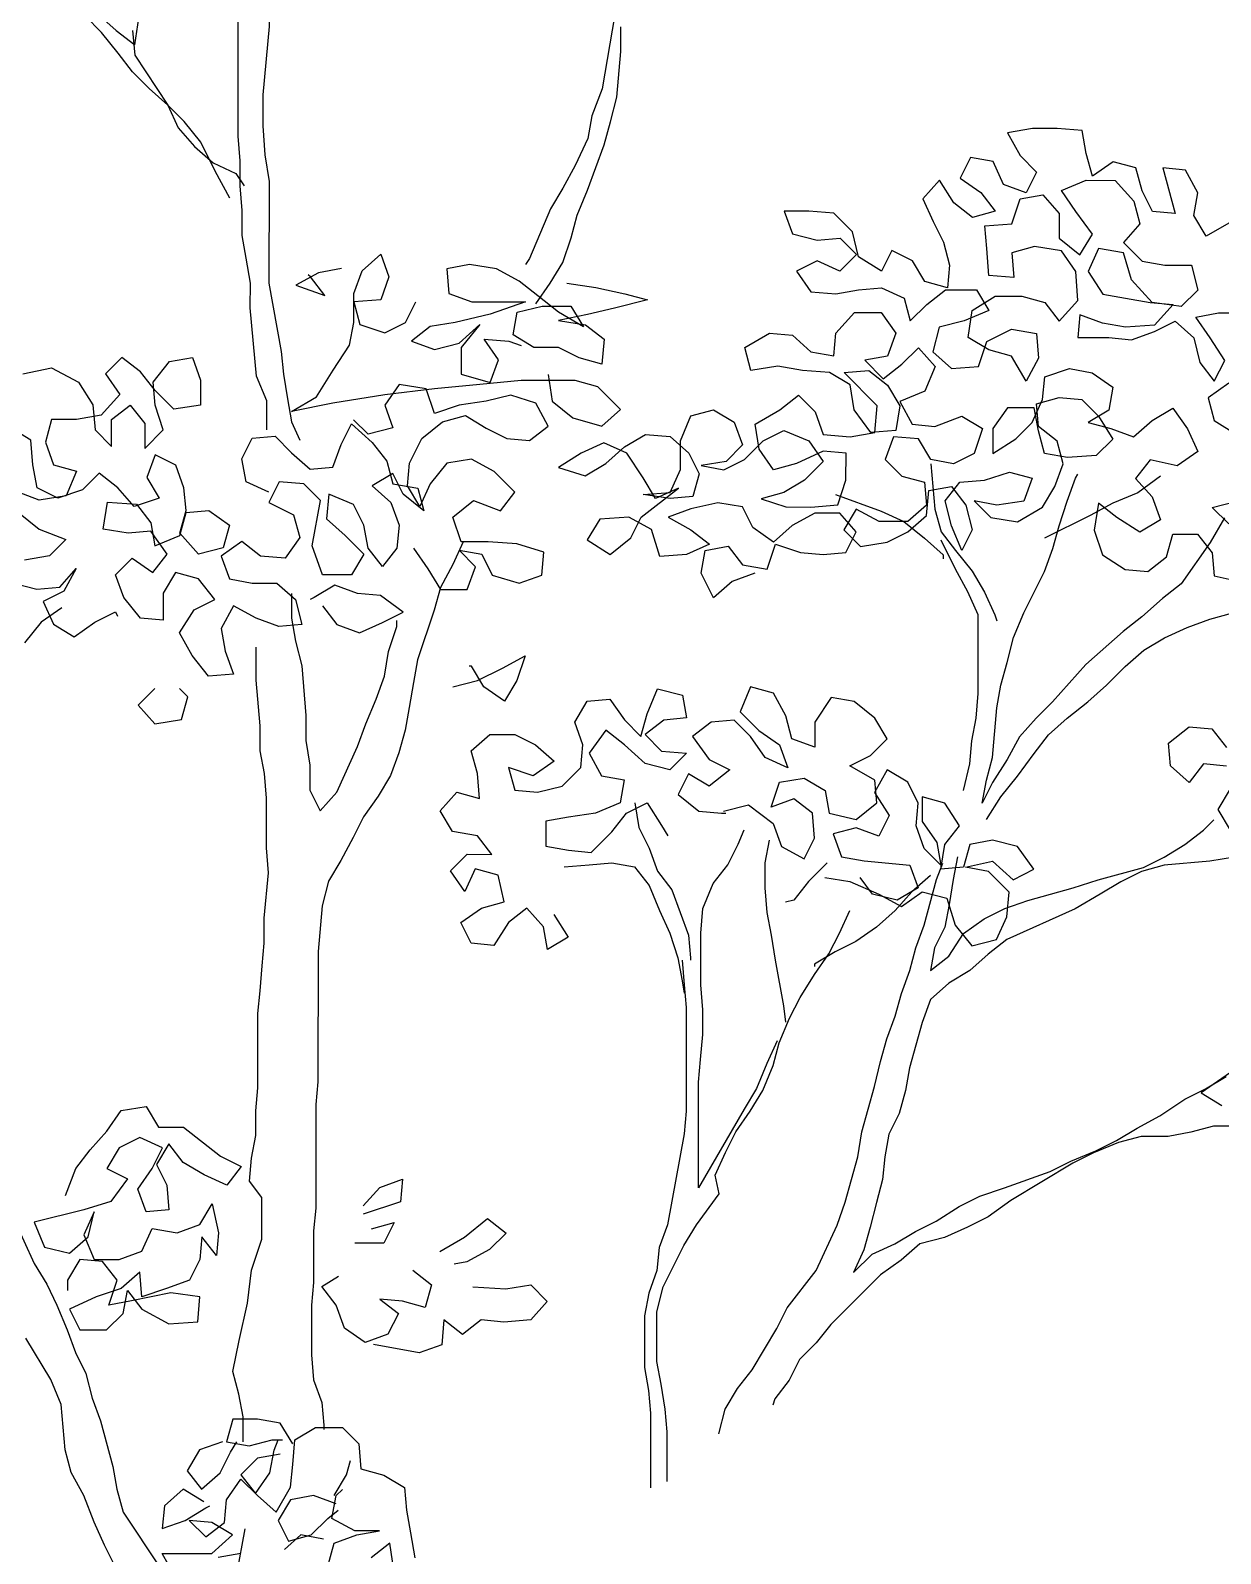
# Model space of a CAD drawing. Header units: millimetres. Extents: x 2002 to 2114, y 811 to 859.
# Drawn here: x 2034.049 to 2034.534, y 819.001 to 819.62 of the extents above; entities that cross this region are included whole.
import ezdxf

# ---------------------------------------------------------------- set-up
doc = ezdxf.new("R2010")
doc.units = ezdxf.units.MM
doc.header["$LTSCALE"] = 0.04
doc.layers.add('0_Architettonico', color=8, linetype='Continuous')

msp = doc.modelspace()

# ---------------------------------------------------------------- linework, layer by layer
at = {"layer": '0_Architettonico'}
for points in [[(2034.13723, 819.71372), (2034.13722, 819.70362), (2034.13973, 819.69352), (2034.14225, 819.68425), (2034.14393, 819.67415), (2034.14476, 819.66236), (2034.14642, 819.64384), (2034.1464, 819.62195), (2034.14385, 819.59416), (2034.14384, 819.58154), (2034.14467, 819.56975), (2034.14635, 819.5588), (2034.14631, 819.51755), (2034.15133, 819.48976), (2034.15217, 819.4805), (2034.15384, 819.47039), (2034.15552, 819.46113), (2034.15888, 819.45355)], [(2034.14541, 819.45777), (2034.14542, 819.46956), (2034.14122, 819.47966), (2034.13872, 819.50745), (2034.13873, 819.51755), (2034.13706, 819.52766), (2034.13538, 819.53692), (2034.13539, 819.54702), (2034.13456, 819.55713), (2034.13457, 819.56723), (2034.13373, 819.57733), (2034.13381, 819.66153), (2034.13214, 819.67163), (2034.12962, 819.6809), (2034.12879, 819.69016), (2034.12711, 819.69942), (2034.12375, 819.70868), (2034.12291, 819.71289)], [(2034.13034, 819.55208), (2034.12446, 819.56303), (2034.11858, 819.57482), (2034.11185, 819.58325), (2034.10512, 819.58999), (2034.09755, 819.59673), (2034.09082, 819.60347), (2034.08493, 819.61106), (2034.0782, 819.61948), (2034.07148, 819.62622), (2034.0639, 819.63297), (2034.05718, 819.63971), (2034.05129, 819.64729), (2034.07653, 819.62706), (2034.0841, 819.62032), (2034.09167, 819.61442), (2034.09337, 819.62536), (2034.09169, 819.63547), (2034.09086, 819.64557), (2034.09088, 819.6683), (2034.09004, 819.67588)], [(2034.28701, 819.62687), (2034.28193, 819.59656), (2034.27771, 819.58562), (2034.27602, 819.57636), (2034.27096, 819.56542), (2034.2659, 819.55617), (2034.26084, 819.54775), (2034.2524, 819.52755), (2034.25071, 819.52503)], [(2034.25491, 819.50903), (2034.26081, 819.51744), (2034.26587, 819.52586), (2034.26925, 819.53596), (2034.27178, 819.54522), (2034.276, 819.55531), (2034.28275, 819.57383), (2034.28529, 819.58309), (2034.28782, 819.59319), (2034.28952, 819.61171), (2034.28953, 819.62181)], [(2034.09083, 819.62031), (2034.09167, 819.61021), (2034.10512, 819.58999), (2034.10932, 819.58072), (2034.11605, 819.57314), (2034.12362, 819.5664), (2034.13288, 819.56218), (2034.13624, 819.55713)], [(2034.53783, 819.54245), (2034.52772, 819.53656), (2034.52267, 819.54499), (2034.52437, 819.55425), (2034.51932, 819.56351), (2034.51006, 819.56436), (2034.5151, 819.54583), (2034.50584, 819.54668), (2034.50164, 819.55511), (2034.49912, 819.56437), (2034.48986, 819.56691), (2034.48143, 819.56102), (2034.47892, 819.57028), (2034.47724, 819.57955), (2034.46714, 819.5804), (2034.45704, 819.58041), (2034.44693, 819.57873), (2034.45197, 819.56947), (2034.4587, 819.56272), (2034.45449, 819.55431), (2034.44523, 819.55769), (2034.44103, 819.56695), (2034.43177, 819.56864), (2034.42755, 819.56023), (2034.43596, 819.55433), (2034.44185, 819.54674), (2034.43259, 819.54423), (2034.42502, 819.55013), (2034.41913, 819.55939), (2034.41239, 819.55182), (2034.41659, 819.54256), (2034.42079, 819.53413), (2034.42331, 819.52487), (2034.42246, 819.51561), (2034.4132, 819.51814), (2034.40816, 819.52657), (2034.39974, 819.53079), (2034.39552, 819.52237), (2034.38627, 819.52827), (2034.38375, 819.53838), (2034.37618, 819.54596), (2034.36608, 819.54681), (2034.35597, 819.54682), (2034.35933, 819.53756), (2034.36943, 819.53502), (2034.3787, 819.53586), (2034.38543, 819.52911), (2034.37868, 819.52239), (2034.36943, 819.5266), (2034.361, 819.5224), (2034.36689, 819.51398), (2034.37699, 819.51313), (2034.38625, 819.5148), (2034.39552, 819.51563), (2034.40477, 819.51142), (2034.40729, 819.50215), (2034.41403, 819.50888), (2034.42162, 819.51477), (2034.43424, 819.51476), (2034.43929, 819.50633), (2034.42918, 819.50213), (2034.41908, 819.49962), (2034.41654, 819.48952), (2034.42411, 819.48277), (2034.43506, 819.4836), (2034.43843, 819.4937), (2034.44854, 819.49875), (2034.45864, 819.49705), (2034.45948, 819.48695), (2034.45442, 819.47769), (2034.44853, 819.4878), (2034.43927, 819.49034), (2034.43086, 819.4954), (2034.43255, 819.50634), (2034.44182, 819.51222), (2034.45276, 819.51221), (2034.46202, 819.50968), (2034.46791, 819.5021), (2034.47549, 819.51051), (2034.47466, 819.5223), (2034.46878, 819.53072), (2034.45783, 819.53242), (2034.44857, 819.5299), (2034.4494, 819.51979), (2034.4393, 819.52065), (2034.43847, 819.53159), (2034.43764, 819.54085), (2034.44858, 819.54169), (2034.45196, 819.55179), (2034.46122, 819.55346), (2034.46795, 819.54588), (2034.46794, 819.53577), (2034.47635, 819.52903), (2034.48141, 819.53745), (2034.47469, 819.54671), (2034.4688, 819.55514), (2034.47891, 819.55934), (2034.49069, 819.55933), (2034.49826, 819.5509), (2034.50078, 819.54164), (2034.49404, 819.53407), (2034.50161, 819.52648), (2034.51087, 819.52479), (2034.52181, 819.52478), (2034.52433, 819.51467), (2034.51759, 819.50795), (2034.5058, 819.50964), (2034.49739, 819.51891), (2034.49404, 819.52986), (2034.48393, 819.53155), (2034.47972, 819.52229), (2034.4856, 819.51303), (2034.49486, 819.51133), (2034.50496, 819.50964), (2034.51422, 819.50879), (2034.50664, 819.50038), (2034.49485, 819.49955), (2034.48559, 819.50124), (2034.47633, 819.50462), (2034.47548, 819.49535), (2034.48811, 819.49534), (2034.49737, 819.49449), (2034.50663, 819.49785), (2034.51506, 819.50205), (2034.52263, 819.49531), (2034.52515, 819.48521), (2034.53103, 819.47762), (2034.53525, 819.48604), (2034.52936, 819.49531), (2034.52348, 819.50373), (2034.53274, 819.50541), (2034.54284, 819.5054)], [(2034.27088, 819.47786), (2034.24899, 819.47788), (2034.23215, 819.47621), (2034.21362, 819.47455), (2034.19341, 819.47204), (2034.17236, 819.46869), (2034.15552, 819.46534), (2034.16563, 819.47122), (2034.17238, 819.48216), (2034.17912, 819.49226), (2034.18081, 819.50152), (2034.18082, 819.51331), (2034.1842, 819.52256), (2034.19178, 819.52929), (2034.19514, 819.52003), (2034.19177, 819.51077), (2034.18082, 819.50994), (2034.18334, 819.50067), (2034.19344, 819.4973), (2034.20186, 819.5015), (2034.20608, 819.50991)], [(2034.17578, 819.52341), (2034.16652, 819.52174), (2034.15725, 819.51669), (2034.16904, 819.51247), (2034.16315, 819.52006), (2034.16231, 819.5209)], [(2034.26755, 819.51744), (2034.27933, 819.51574), (2034.29112, 819.5132), (2034.30037, 819.51067), (2034.2869, 819.50731), (2034.27595, 819.5048), (2034.26416, 819.50228), (2034.27511, 819.50059), (2034.28268, 819.49469), (2034.28183, 819.48459), (2034.27257, 819.48712), (2034.26415, 819.49134), (2034.25405, 819.49135), (2034.24564, 819.49641), (2034.24733, 819.50567), (2034.25743, 819.50818), (2034.26922, 819.50817), (2034.27426, 819.49975), (2034.26417, 819.50565), (2034.25575, 819.51239), (2034.24818, 819.5183), (2034.23893, 819.52336), (2034.22798, 819.52505), (2034.21872, 819.52337), (2034.21955, 819.51327), (2034.22881, 819.50989), (2034.2507, 819.50987), (2034.23638, 819.50483), (2034.22207, 819.50148), (2034.21196, 819.49981), (2034.20438, 819.49392), (2034.21364, 819.49054), (2034.22374, 819.49306), (2034.23217, 819.50063), (2034.22458, 819.49137), (2034.22457, 819.48043), (2034.23636, 819.47705), (2034.23973, 819.48631), (2034.23385, 819.49473), (2034.24395, 819.49388), (2034.249, 819.49219)], [(2034.34405, 819.3995), (2034.33479, 819.39614), (2034.3272, 819.38941), (2034.32216, 819.39952), (2034.32385, 819.40878), (2034.33312, 819.41045), (2034.339, 819.40287), (2034.34911, 819.40117), (2034.35248, 819.41127), (2034.36258, 819.4079), (2034.37184, 819.40705), (2034.38111, 819.40788), (2034.38532, 819.4163), (2034.37859, 819.42388), (2034.36849, 819.42389), (2034.35923, 819.41885), (2034.35164, 819.41212), (2034.34323, 819.41802), (2034.33903, 819.42644), (2034.32892, 819.42813), (2034.31798, 819.42562), (2034.30871, 819.42226), (2034.31797, 819.4172), (2034.32554, 819.4113), (2034.31628, 819.4071), (2034.30533, 819.40627), (2034.30197, 819.41721), (2034.29272, 819.42227), (2034.28093, 819.42144), (2034.27587, 819.41303), (2034.28512, 819.40713), (2034.29355, 819.41385), (2034.29777, 819.42227), (2034.31293, 819.43404), (2034.30367, 819.42984), (2034.29862, 819.43827), (2034.2919, 819.44838), (2034.28264, 819.45259), (2034.27338, 819.44839), (2034.26411, 819.44251), (2034.27505, 819.43913), (2034.28347, 819.44417), (2034.29106, 819.4509), (2034.29948, 819.45595), (2034.30958, 819.45509), (2034.31716, 819.44835), (2034.32136, 819.43993), (2034.31882, 819.43067), (2034.30956, 819.42984), (2034.29862, 819.43153), (2034.30956, 819.43236), (2034.31378, 819.44162), (2034.31379, 819.45341), (2034.31801, 819.46351), (2034.32727, 819.46602), (2034.33569, 819.46096), (2034.33905, 819.4517), (2034.33231, 819.44497), (2034.3222, 819.4433), (2034.33146, 819.4416), (2034.33989, 819.44581), (2034.34747, 819.45338), (2034.35589, 819.45758), (2034.36599, 819.45336), (2034.37188, 819.44493), (2034.36429, 819.43736), (2034.35587, 819.43232), (2034.34661, 819.4298), (2034.35671, 819.42643), (2034.36681, 819.42642), (2034.37776, 819.42725), (2034.38113, 819.43735), (2034.38114, 819.44829), (2034.37188, 819.44914), (2034.36093, 819.4441), (2034.35167, 819.44158), (2034.34578, 819.45001), (2034.34411, 819.46011), (2034.35422, 819.466), (2034.3618, 819.47189), (2034.36853, 819.46514), (2034.37189, 819.45588), (2034.38283, 819.45503), (2034.39294, 819.4567), (2034.39379, 819.46765), (2034.38033, 819.48113), (2034.39043, 819.48196), (2034.39801, 819.47606), (2034.40305, 819.46764), (2034.40136, 819.45754), (2034.39125, 819.4567), (2034.38453, 819.46597), (2034.38285, 819.47608), (2034.37444, 819.48113), (2034.36349, 819.48199), (2034.35339, 819.48368), (2034.34244, 819.48201), (2034.33993, 819.49127), (2034.35004, 819.49715), (2034.3593, 819.4963), (2034.36687, 819.48956), (2034.37613, 819.48787), (2034.37698, 819.49713), (2034.38456, 819.50554), (2034.39551, 819.50553), (2034.40139, 819.49711), (2034.39802, 819.48785), (2034.38875, 819.48617), (2034.39632, 819.47859), (2034.40391, 819.48448), (2034.41065, 819.4912), (2034.41738, 819.48362), (2034.41316, 819.47352), (2034.40305, 819.46932), (2034.40809, 819.46006), (2034.41735, 819.45921), (2034.4283, 819.4634), (2034.43672, 819.45835), (2034.43334, 819.44825), (2034.42492, 819.44404), (2034.41566, 819.44574), (2034.41061, 819.45416), (2034.40051, 819.45501), (2034.39714, 819.44575), (2034.40387, 819.43901), (2034.41312, 819.43648), (2034.41396, 819.42722), (2034.40637, 819.42049), (2034.39459, 819.4205), (2034.38533, 819.42556), (2034.38027, 819.41714), (2034.387, 819.4104), (2034.39795, 819.41208), (2034.40637, 819.41628), (2034.41395, 819.42301), (2034.41481, 819.43311), (2034.42407, 819.43478), (2034.42995, 819.4272), (2034.43247, 819.4171), (2034.42825, 819.40868), (2034.42405, 819.41879), (2034.42154, 819.42889), (2034.42744, 819.43646), (2034.43754, 819.4373), (2034.44765, 819.44066), (2034.45691, 819.43812), (2034.45353, 819.42886), (2034.44258, 819.42719), (2034.43332, 819.42888), (2034.44005, 819.42214), (2034.451, 819.42045), (2034.46111, 819.42633), (2034.46616, 819.43474), (2034.46954, 819.444), (2034.46702, 819.45327), (2034.45945, 819.45917), (2034.45862, 819.46843), (2034.46788, 819.47095), (2034.47714, 819.4701), (2034.48387, 819.46335), (2034.48976, 819.45409), (2034.48301, 819.44736), (2034.47123, 819.44653), (2034.46197, 819.44822), (2034.45945, 819.45748), (2034.45777, 819.46675), (2034.44683, 819.46676), (2034.44093, 819.45834), (2034.44092, 819.44824), (2034.45019, 819.45412), (2034.45693, 819.46085), (2034.46115, 819.47011), (2034.462, 819.47937), (2034.4721, 819.48273), (2034.48136, 819.48104), (2034.48978, 819.47514), (2034.48808, 819.46588), (2034.47966, 819.46083), (2034.48892, 819.4583), (2034.49818, 819.45492), (2034.50576, 819.46165), (2034.51418, 819.46669), (2034.52007, 819.45827), (2034.52427, 819.449), (2034.51585, 819.44312), (2034.5049, 819.44565), (2034.499, 819.43808), (2034.50573, 819.4305), (2034.50909, 819.42123), (2034.50067, 819.41619), (2034.49141, 819.42209), (2034.48384, 819.42799), (2034.48214, 819.41705), (2034.4855, 819.40694), (2034.49476, 819.40104), (2034.50402, 819.40019), (2034.5116, 819.40608), (2034.51414, 819.41534), (2034.52424, 819.41533), (2034.53013, 819.40774), (2034.53096, 819.39848), (2034.5419, 819.39595)], [(2034.04608, 819.48059), (2034.05787, 819.48311), (2034.06881, 819.4772), (2034.0747, 819.46794), (2034.07553, 819.45783), (2034.08226, 819.45109), (2034.08227, 819.46204), (2034.08985, 819.46792), (2034.09574, 819.46034), (2034.09573, 819.45024), (2034.10331, 819.45781), (2034.09996, 819.46792), (2034.09912, 819.47718), (2034.10587, 819.48559), (2034.11513, 819.48727), (2034.11849, 819.478), (2034.11848, 819.4679), (2034.10753, 819.46622), (2034.09996, 819.47381), (2034.09408, 819.48139), (2034.0865, 819.48729), (2034.07976, 819.48056), (2034.08565, 819.47214), (2034.07806, 819.46373), (2034.06796, 819.46205), (2034.05785, 819.46206), (2034.05532, 819.4528), (2034.05868, 819.44354), (2034.06794, 819.441), (2034.06372, 819.4309), (2034.05277, 819.42923), (2034.04183, 819.43345)], [(2034.25993, 819.4804), (2034.26161, 819.46945), (2034.27002, 819.46271), (2034.2818, 819.45933), (2034.28939, 819.46606), (2034.28014, 819.47533), (2034.27088, 819.47786)], [(2034.20514, 819.40973), (2034.21103, 819.4013), (2034.21607, 819.39288), (2034.22702, 819.39287), (2034.23039, 819.40213), (2034.22367, 819.40887), (2034.23293, 819.40717), (2034.23713, 819.39875), (2034.24807, 819.39537), (2034.25733, 819.39873), (2034.25818, 819.40799), (2034.24724, 819.41137), (2034.23546, 819.41222), (2034.22451, 819.41223), (2034.22115, 819.42234), (2034.22958, 819.42907), (2034.24052, 819.42485), (2034.24642, 819.43242), (2034.23801, 819.44085), (2034.22875, 819.44591), (2034.21865, 819.44423), (2034.2119, 819.43582), (2034.20769, 819.42656), (2034.20264, 819.43499), (2034.20349, 819.44425), (2034.20855, 819.45434), (2034.21698, 819.46107), (2034.22624, 819.46359), (2034.23466, 819.45853), (2034.24307, 819.45431), (2034.25233, 819.45346), (2034.25991, 819.45935), (2034.25487, 819.46862), (2034.24477, 819.47199), (2034.23467, 819.46948), (2034.22372, 819.4678), (2034.21361, 819.46444), (2034.21025, 819.47455), (2034.19931, 819.47624), (2034.19341, 819.46783), (2034.19677, 819.45857), (2034.18666, 819.45605), (2034.18078, 819.46195)], [(2034.53692, 819.47678), (2034.5285, 819.47089), (2034.53102, 819.46163), (2034.54027, 819.45573)], [(2034.14623, 819.43251), (2034.13697, 819.43673), (2034.1353, 819.44599), (2034.13951, 819.45441), (2034.14878, 819.45524), (2034.15551, 819.4485), (2034.16308, 819.44176), (2034.17234, 819.44259), (2034.17572, 819.45185), (2034.17993, 819.46026), (2034.18834, 819.45268), (2034.19423, 819.4451), (2034.19675, 819.43583), (2034.20685, 819.43414), (2034.20937, 819.42488), (2034.20095, 819.43162), (2034.19675, 819.44004), (2034.18833, 819.435), (2034.1959, 819.42826), (2034.19926, 819.41899), (2034.19841, 819.40973), (2034.19251, 819.40216), (2034.18662, 819.40974), (2034.18495, 819.41901), (2034.18074, 819.42743), (2034.17065, 819.43165), (2034.16979, 819.42155), (2034.17737, 819.4148), (2034.18494, 819.40722), (2034.17988, 819.3988), (2034.16809, 819.39881), (2034.16389, 819.41061), (2034.16727, 819.42912), (2034.16055, 819.43587), (2034.15044, 819.43672), (2034.14623, 819.4283), (2034.15632, 819.42324), (2034.15884, 819.41398), (2034.15294, 819.40556), (2034.14284, 819.40642), (2034.13527, 819.41232), (2034.12684, 819.40643), (2034.1302, 819.39717), (2034.13946, 819.39547), (2034.14956, 819.39546), (2034.15713, 819.38872), (2034.15965, 819.37862), (2034.15039, 819.37778), (2034.14113, 819.38116), (2034.13187, 819.38622), (2034.12681, 819.37696), (2034.12849, 819.3677), (2034.13185, 819.35844), (2034.12175, 819.3576), (2034.11502, 819.36603), (2034.10997, 819.37529), (2034.11588, 819.38455), (2034.1243, 819.38875), (2034.11757, 819.39718), (2034.10831, 819.39971), (2034.10325, 819.3913), (2034.10324, 819.38035), (2034.09398, 819.3812), (2034.08726, 819.38963), (2034.0839, 819.39889), (2034.09064, 819.40562), (2034.09905, 819.39972), (2034.10495, 819.40729), (2034.09823, 819.41656), (2034.08896, 819.41573), (2034.07886, 819.41742), (2034.08056, 819.42836), (2034.09234, 819.42751), (2034.09823, 819.41993), (2034.0999, 819.41066), (2034.11001, 819.41486), (2034.11255, 819.42412), (2034.12181, 819.42496), (2034.13022, 819.41906), (2034.12769, 819.4098), (2034.11758, 819.40728), (2034.11001, 819.41571), (2034.11255, 819.42497), (2034.11171, 819.43423), (2034.10835, 819.44349), (2034.09994, 819.44771), (2034.09656, 819.43845), (2034.10161, 819.43003), (2034.0915, 819.42667), (2034.08477, 819.43425), (2034.0772, 819.44015), (2034.07046, 819.43342), (2034.06035, 819.43006), (2034.05194, 819.43428), (2034.05026, 819.44354), (2034.04943, 819.45365), (2034.04101, 819.45871)], [(2034.41566, 819.44405), (2034.41732, 819.42553), (2034.41984, 819.41626), (2034.42573, 819.40868), (2034.43246, 819.40026), (2034.4375, 819.39183), (2034.4417, 819.38257), (2034.44254, 819.38004)], [(2034.53519, 819.42205), (2034.52929, 819.41195), (2034.51749, 819.39513), (2034.5099, 819.38924), (2034.50148, 819.38167), (2034.49389, 819.37578), (2034.47873, 819.36233), (2034.46524, 819.34719), (2034.4585, 819.34046), (2034.45176, 819.33288), (2034.4467, 819.32363), (2034.4408, 819.31437), (2034.43658, 819.30596), (2034.43827, 819.31522), (2034.44081, 819.32448), (2034.44251, 819.34468), (2034.4442, 819.35394), (2034.44673, 819.3632), (2034.44927, 819.3733), (2034.45349, 819.3834), (2034.46192, 819.40023), (2034.4653, 819.40949), (2034.46783, 819.41875), (2034.47121, 819.42885), (2034.47459, 819.4381), (2034.47543, 819.43979)], [(2034.50911, 819.43892), (2034.49984, 819.43219), (2034.48973, 819.42799), (2034.48047, 819.42294), (2034.46194, 819.4137)], [(2034.37692, 819.43146), (2034.39543, 819.42471), (2034.40469, 819.42049), (2034.4131, 819.41375), (2034.42067, 819.407), (2034.42067, 819.40532)], [(2034.53687, 819.41953), (2034.53014, 819.42627), (2034.54025, 819.42878)], [(2034.04435, 819.42419), (2034.05276, 819.41744), (2034.0637, 819.41322), (2034.05696, 819.40649), (2034.04686, 819.40482)], [(2034.22535, 819.41223), (2034.22113, 819.40298), (2034.21607, 819.39372), (2034.21354, 819.38446), (2034.20679, 819.36426), (2034.20509, 819.355), (2034.2034, 819.3449), (2034.20171, 819.33564), (2034.19917, 819.32638), (2034.1958, 819.31712), (2034.19074, 819.30871), (2034.18484, 819.30029), (2034.18062, 819.29188), (2034.17556, 819.28262), (2034.1705, 819.27421), (2034.16797, 819.26411), (2034.16627, 819.24559), (2034.16622, 819.19254), (2034.16537, 819.18328), (2034.16533, 819.14119), (2034.16448, 819.13193), (2034.16446, 819.11088), (2034.16361, 819.10162), (2034.16359, 819.08141), (2034.16442, 819.07131), (2034.16778, 819.06204), (2034.16861, 819.05278), (2034.16861, 819.0511)], [(2034.42901, 819.31102), (2034.43154, 819.32196), (2034.43239, 819.33122), (2034.43408, 819.34048), (2034.43494, 819.35058), (2034.43497, 819.38257), (2034.43076, 819.39184), (2034.42572, 819.4011), (2034.41984, 819.4129)], [(2034.0418, 819.39556), (2034.0519, 819.39303), (2034.06116, 819.39386), (2034.0679, 819.40143), (2034.06284, 819.39218), (2034.05442, 819.38797), (2034.05862, 819.37871), (2034.06703, 819.37365), (2034.07546, 819.37954), (2034.08388, 819.38374), (2034.08472, 819.38205)], [(2034.15545, 819.39125), (2034.15544, 819.38115), (2034.15712, 819.37188), (2034.15964, 819.36178), (2034.1613, 819.34157), (2034.16129, 819.33147), (2034.16297, 819.32136), (2034.16296, 819.31126), (2034.16716, 819.30284), (2034.1739, 819.31041), (2034.18234, 819.32892), (2034.18571, 819.33818), (2034.18993, 819.34828), (2034.19331, 819.35754), (2034.195, 819.36764), (2034.19838, 819.37774), (2034.19838, 819.38026)], [(2034.16808, 819.38619), (2034.17396, 819.3786), (2034.18322, 819.37523), (2034.19249, 819.37943), (2034.20091, 819.38363), (2034.19166, 819.39037), (2034.18239, 819.39122), (2034.17314, 819.3946), (2034.16471, 819.38956), (2034.16303, 819.38872)], [(2034.06199, 819.38544), (2034.05357, 819.37956), (2034.04683, 819.37114)], [(2034.43826, 819.29922), (2034.44416, 819.30848), (2034.4509, 819.31689), (2034.45765, 819.32614), (2034.46355, 819.33372), (2034.47113, 819.34044), (2034.47956, 819.34717), (2034.48714, 819.3539), (2034.49472, 819.36147), (2034.50231, 819.3682), (2034.51073, 819.37324), (2034.52, 819.37744), (2034.52926, 819.3808), (2034.53852, 819.38332), (2034.54778, 819.38415), (2034.55705, 819.38667), (2034.56715, 819.38835), (2034.57642, 819.39002), (2034.59746, 819.39), (2034.60672, 819.38663), (2034.61009, 819.3841)], [(2034.13577, 819.04608), (2034.13578, 819.05618), (2034.13411, 819.06544), (2034.13159, 819.07471), (2034.13413, 819.08733), (2034.13751, 819.10248), (2034.1392, 819.11595), (2034.14343, 819.12858), (2034.14344, 819.14542), (2034.1384, 819.15216), (2034.13925, 819.16142), (2034.14094, 819.17068), (2034.14095, 819.18078), (2034.1418, 819.19004), (2034.14183, 819.22035), (2034.14268, 819.22961), (2034.14353, 819.23971), (2034.14438, 819.24897), (2034.14439, 819.25908), (2034.14609, 819.2776), (2034.14526, 819.2877), (2034.14527, 819.30791), (2034.14444, 819.31801), (2034.14277, 819.32727), (2034.14278, 819.33738), (2034.14111, 819.3559), (2034.14112, 819.36937)], [(2034.22109, 819.3533), (2034.23119, 819.35582), (2034.2413, 819.36086), (2034.25057, 819.3659), (2034.24719, 819.3558), (2034.24213, 819.34739), (2034.23372, 819.35329), (2034.22867, 819.36171), (2034.22783, 819.36172)], [(2034.09985, 819.35257), (2034.09311, 819.34584), (2034.09984, 819.33826), (2034.11078, 819.33993), (2034.11332, 819.34919), (2034.10995, 819.35256)], [(2034.26226, 819.26065), (2034.26814, 819.25139), (2034.25972, 819.24634), (2034.25804, 819.2556), (2034.25132, 819.26319), (2034.24373, 819.2573), (2034.23783, 819.24805), (2034.22857, 819.2489), (2034.22437, 819.25732), (2034.23279, 819.26321), (2034.24206, 819.26572), (2034.23954, 819.27667), (2034.23028, 819.2792), (2034.22606, 819.26995), (2034.22018, 819.27837), (2034.22692, 819.2851), (2034.23702, 819.28509), (2034.23114, 819.29267), (2034.22103, 819.29437), (2034.21599, 819.30279), (2034.22273, 819.31036), (2034.23199, 819.30783), (2034.23116, 819.31793), (2034.22864, 819.3272), (2034.23623, 819.33392), (2034.24633, 819.33391), (2034.25474, 819.3297), (2034.26232, 819.32295), (2034.25389, 819.31707), (2034.24379, 819.32045), (2034.24631, 819.31118), (2034.25557, 819.31033), (2034.26567, 819.31285), (2034.27326, 819.32042), (2034.27411, 819.32968), (2034.27075, 819.33894), (2034.27581, 819.34736), (2034.28507, 819.34819), (2034.29096, 819.33977), (2034.29769, 819.33303), (2034.30022, 819.34228), (2034.30444, 819.35238), (2034.31454, 819.34985), (2034.31622, 819.34059), (2034.30695, 819.33975), (2034.29937, 819.33387), (2034.3061, 819.32712), (2034.3162, 819.32627), (2034.30946, 819.31954), (2034.29936, 819.32208), (2034.29095, 819.32966), (2034.28338, 819.33556), (2034.27663, 819.32631), (2034.28167, 819.31704), (2034.29093, 819.31535), (2034.28924, 819.30609), (2034.27913, 819.30189), (2034.26819, 819.30022), (2034.25893, 819.29854), (2034.25892, 819.28844), (2034.26818, 819.28675), (2034.27744, 819.2859), (2034.28586, 819.29431), (2034.29176, 819.30188), (2034.30019, 819.30608), (2034.30607, 819.29682), (2034.30859, 819.2926)], [(2034.33134, 819.30269), (2034.34144, 819.3052), (2034.35154, 819.29762), (2034.3549, 819.28835), (2034.36415, 819.28329), (2034.36837, 819.29171), (2034.36754, 819.30181), (2034.35997, 819.30771), (2034.3507, 819.30435), (2034.35408, 819.31445), (2034.36418, 819.31613), (2034.3726, 819.31107), (2034.37427, 819.3018), (2034.38522, 819.29927), (2034.39364, 819.306), (2034.39281, 819.31526), (2034.38271, 819.32116), (2034.39113, 819.32536), (2034.39787, 819.33209), (2034.39283, 819.34052), (2034.38442, 819.34726), (2034.37516, 819.34895), (2034.36841, 819.33885), (2034.3684, 819.32875), (2034.35915, 819.33213), (2034.35663, 819.34139), (2034.35159, 819.35066), (2034.34233, 819.35319), (2034.33811, 819.34309), (2034.34568, 819.33551), (2034.35409, 819.32961), (2034.35745, 819.32034), (2034.34819, 819.32456), (2034.34231, 819.33298), (2034.33558, 819.33973), (2034.32632, 819.33889), (2034.31873, 819.33301), (2034.32546, 819.32374), (2034.33388, 819.31952), (2034.32545, 819.31279), (2034.31704, 819.31785), (2034.31282, 819.30944), (2034.32123, 819.30269), (2034.33049, 819.30184), (2034.33218, 819.30184)], [(2034.53594, 819.32102), (2034.52668, 819.32187), (2034.52078, 819.3143), (2034.51321, 819.32104), (2034.51237, 819.3303), (2034.5208, 819.33703), (2034.53006, 819.33618), (2034.53595, 819.3286)], [(2034.37256, 819.27571), (2034.38267, 819.27401), (2034.39445, 819.26895), (2034.40371, 819.26389), (2034.41213, 819.26978), (2034.42223, 819.26724), (2034.42559, 819.25629), (2034.43232, 819.24787), (2034.44242, 819.25038), (2034.44664, 819.25964), (2034.44749, 819.26974), (2034.43908, 819.27817), (2034.42982, 819.27986), (2034.44077, 819.28238), (2034.44918, 819.27479), (2034.4576, 819.279), (2034.45088, 819.28826), (2034.44077, 819.2908), (2034.43151, 819.28912), (2034.42898, 819.27986), (2034.41972, 819.27903), (2034.42141, 819.28913), (2034.42731, 819.2967), (2034.42142, 819.30597), (2034.41217, 819.30851), (2034.41216, 819.2984), (2034.41804, 819.28998), (2034.41972, 819.28071), (2034.41299, 819.28746), (2034.40963, 819.29672), (2034.41048, 819.30598), (2034.40628, 819.3144), (2034.39786, 819.31946), (2034.3928, 819.31021), (2034.39869, 819.30094), (2034.39447, 819.29252), (2034.38521, 819.2959), (2034.37595, 819.29338), (2034.37931, 819.28412), (2034.38857, 819.28243), (2034.40709, 819.28073), (2034.41045, 819.27146), (2034.40202, 819.26642), (2034.39192, 819.26895), (2034.38688, 819.27569)], [(2034.5376, 819.29492), (2034.53256, 819.30334), (2034.53762, 819.31176)], [(2034.29514, 819.30609), (2034.29681, 819.29598), (2034.30101, 819.28756), (2034.30437, 819.27829), (2034.31026, 819.27071), (2034.31698, 819.25218), (2034.31781, 819.24292), (2034.31781, 819.24208)], [(2034.42646, 819.28408), (2034.42476, 819.27482), (2034.42307, 819.26471), (2034.42138, 819.25546), (2034.41716, 819.24704), (2034.41547, 819.23778), (2034.42305, 819.24367), (2034.42895, 819.25292), (2034.43738, 819.25881), (2034.4458, 819.26301), (2034.45507, 819.26637), (2034.47359, 819.2714), (2034.4837, 819.27476), (2034.50223, 819.2798), (2034.51065, 819.284), (2034.51907, 819.28904), (2034.52666, 819.29493), (2034.53087, 819.29914)], [(2034.35314, 819.20921), (2034.34892, 819.19995), (2034.3447, 819.18985), (2034.33964, 819.18144), (2034.32109, 819.14946), (2034.32111, 819.1722), (2034.32113, 819.1924), (2034.32198, 819.20166), (2034.32283, 819.21177), (2034.32284, 819.22187), (2034.32201, 819.23197), (2034.32203, 819.25302), (2034.32288, 819.26312), (2034.3271, 819.27322), (2034.333, 819.28079), (2034.33722, 819.28921), (2034.33975, 819.2951)], [(2034.34985, 819.29088), (2034.34815, 819.28162), (2034.34815, 819.27152), (2034.34898, 819.26141), (2034.35065, 819.25215), (2034.35233, 819.24205), (2034.35568, 819.22352), (2034.35651, 819.21679)], [(2034.26649, 819.28001), (2034.27659, 819.28085), (2034.28585, 819.28168), (2034.29511, 819.27999), (2034.301, 819.2724), (2034.3052, 819.2623), (2034.3094, 819.25303), (2034.31276, 819.24293), (2034.31443, 819.23366), (2034.31527, 819.22861)], [(2034.32942, 819.04927), (2034.33195, 819.05937), (2034.33701, 819.06778), (2034.34291, 819.07535), (2034.35303, 819.09218), (2034.35725, 819.1006), (2034.36905, 819.11574), (2034.37749, 819.13426), (2034.38086, 819.14352), (2034.38593, 819.16203), (2034.38762, 819.17214), (2034.39269, 819.19065), (2034.39523, 819.20075), (2034.39776, 819.21001), (2034.40114, 819.21927), (2034.40367, 819.22853), (2034.40705, 819.23779), (2034.40958, 819.24705), (2034.41296, 819.2563), (2034.41803, 819.27482), (2034.42056, 819.28156)], [(2034.37341, 819.2816), (2034.36583, 819.27403), (2034.35993, 819.26646), (2034.35656, 819.26562)], [(2034.53927, 819.28397), (2034.52917, 819.2823), (2034.51065, 819.28063), (2034.50138, 819.27811), (2034.49296, 819.27391), (2034.48453, 819.26887), (2034.47443, 819.26298), (2034.44663, 819.25038), (2034.43905, 819.24449), (2034.43147, 819.23777), (2034.42304, 819.23272), (2034.41546, 819.22599), (2034.41208, 819.21673), (2034.40701, 819.19822), (2034.40532, 819.18896), (2034.40279, 819.1797), (2034.39857, 819.17128), (2034.39688, 819.16202), (2034.39603, 819.15276), (2034.39349, 819.1435), (2034.39096, 819.1334), (2034.38842, 819.12414), (2034.3842, 819.11489), (2034.39179, 819.12246), (2034.40105, 819.12666), (2034.40948, 819.1317), (2034.4179, 819.1359), (2034.42717, 819.14179), (2034.43559, 819.14599), (2034.4457, 819.14935), (2034.46423, 819.15607), (2034.47265, 819.16027), (2034.48276, 819.16447), (2034.49118, 819.16867), (2034.4996, 819.17372), (2034.50887, 819.17876), (2034.51898, 819.18549), (2034.5274, 819.18969), (2034.53582, 819.19473)], [(2034.4155, 819.27651), (2034.40792, 819.26978), (2034.40118, 819.26221), (2034.39359, 819.25548), (2034.38517, 819.24959), (2034.37675, 819.24539), (2034.36832, 819.24035), (2034.36832, 819.23951)], [(2034.30835, 819.02992), (2034.30837, 819.05013), (2034.30754, 819.05939), (2034.30586, 819.06949), (2034.30419, 819.07876), (2034.30421, 819.09896), (2034.30674, 819.10906), (2034.31518, 819.1259), (2034.32024, 819.13431), (2034.32951, 819.14693), (2034.32783, 819.15451), (2034.33205, 819.16377), (2034.33627, 819.17218), (2034.34217, 819.1806), (2034.34723, 819.18901), (2034.35145, 819.19911), (2034.35398, 819.20837), (2034.3582, 819.21847), (2034.36242, 819.22688), (2034.36832, 819.23614), (2034.37422, 819.24455), (2034.37844, 819.25297), (2034.38266, 819.26223)], [(2034.31444, 819.24208), (2034.31527, 819.23198), (2034.31611, 819.22272), (2034.31607, 819.18062), (2034.31522, 819.17136), (2034.30845, 819.13432), (2034.30507, 819.12506), (2034.30422, 819.1158), (2034.30085, 819.10654), (2034.29915, 819.09728), (2034.29913, 819.07624), (2034.30081, 819.06697), (2034.30164, 819.05771), (2034.30162, 819.0274)], [(2034.54256, 819.19978), (2034.52572, 819.18801), (2034.53413, 819.18295)], [(2034.06346, 819.14633), (2034.06768, 819.15727), (2034.07358, 819.16485), (2034.08032, 819.17242), (2034.08622, 819.18083), (2034.09633, 819.18251), (2034.10137, 819.17408), (2034.11147, 819.17407), (2034.12662, 819.16227), (2034.13503, 819.15805), (2034.12913, 819.15048), (2034.11988, 819.1547), (2034.11146, 819.15976), (2034.10557, 819.16734), (2034.10052, 819.15893), (2034.10472, 819.1505), (2034.10555, 819.1404), (2034.09629, 819.13957), (2034.09293, 819.14883), (2034.09883, 819.15724), (2034.10305, 819.16566), (2034.09379, 819.16988), (2034.08537, 819.16568), (2034.08031, 819.15726), (2034.08872, 819.15304), (2034.08198, 819.14379), (2034.07103, 819.14043), (2034.05082, 819.1354), (2034.05502, 819.12529), (2034.06512, 819.12276), (2034.0727, 819.12949), (2034.07524, 819.13959), (2034.07102, 819.13033), (2034.07522, 819.12022), (2034.08533, 819.12021), (2034.09459, 819.12357), (2034.09881, 819.13283), (2034.10891, 819.13114), (2034.11817, 819.1345), (2034.12323, 819.14291), (2034.12575, 819.13112), (2034.1249, 819.12186), (2034.11901, 819.12944), (2034.11816, 819.12018), (2034.11394, 819.11177), (2034.10468, 819.10841), (2034.09457, 819.10505), (2034.09374, 819.11515), (2034.08616, 819.10842), (2034.07605, 819.10507), (2034.0651, 819.10002), (2034.0693, 819.0916), (2034.08025, 819.09159), (2034.08699, 819.09832), (2034.08868, 819.10758), (2034.09457, 819.1), (2034.10551, 819.09409), (2034.1173, 819.09493), (2034.11815, 819.10503), (2034.10636, 819.10672), (2034.09036, 819.10337), (2034.0811, 819.10169), (2034.08448, 819.11179), (2034.07859, 819.11938), (2034.06933, 819.12023), (2034.06427, 819.11181), (2034.06427, 819.1076)], [(2034.54086, 819.17452), (2034.53075, 819.17453), (2034.52149, 819.17201), (2034.51223, 819.17034), (2034.50128, 819.17035), (2034.49202, 819.16783), (2034.48191, 819.16363), (2034.47349, 819.15943), (2034.44822, 819.1443), (2034.43895, 819.13757), (2034.43053, 819.13337), (2034.42126, 819.12917), (2034.41116, 819.12665), (2034.40357, 819.11992), (2034.39515, 819.11404), (2034.37492, 819.09385), (2034.36902, 819.08628), (2034.36228, 819.07955), (2034.35806, 819.07113), (2034.35216, 819.06356), (2034.35132, 819.06103)], [(2034.18469, 819.14201), (2034.19144, 819.14958), (2034.2007, 819.15294), (2034.19985, 819.14368), (2034.18469, 819.13864)], [(2034.0424, 819.13709), (2034.0508, 819.11856), (2034.05585, 819.11014), (2034.06005, 819.10171), (2034.06425, 819.09161), (2034.06761, 819.08234), (2034.07181, 819.07392), (2034.07433, 819.06381), (2034.07769, 819.05455), (2034.08272, 819.03602), (2034.0844, 819.02676), (2034.08692, 819.0175), (2034.10205, 818.99475)], [(2034.18805, 819.13275), (2034.19732, 819.13526), (2034.1931, 819.12685), (2034.18131, 819.12686)], [(2034.21583, 819.12346), (2034.22594, 819.12934), (2034.2352, 819.13691), (2034.24278, 819.13101), (2034.23603, 819.12428), (2034.22677, 819.11924), (2034.22172, 819.1184)], [(2034.20488, 819.11589), (2034.21245, 819.10999), (2034.20991, 819.10073), (2034.20065, 819.10327), (2034.19139, 819.10412), (2034.19897, 819.09822), (2034.19475, 819.0898), (2034.18548, 819.08644), (2034.17707, 819.09234), (2034.17371, 819.10161), (2034.16782, 819.10919), (2034.17456, 819.1134)], [(2034.22928, 819.10914), (2034.24275, 819.10828), (2034.25286, 819.10996), (2034.25959, 819.10321), (2034.25285, 819.09564), (2034.2419, 819.09481), (2034.23264, 819.09566), (2034.22506, 819.08978), (2034.21749, 819.09568), (2034.21663, 819.08557), (2034.20737, 819.08221), (2034.18885, 819.0856)], [(2034.08773, 818.98719), (2034.07933, 819.00403), (2034.07512, 819.0133), (2034.07092, 819.02425), (2034.06588, 819.03351), (2034.06336, 819.04278), (2034.0617, 819.0613), (2034.0575, 819.07141), (2034.04741, 819.08825)], [(2034.10794, 818.99138), (2034.1029, 819.00064), (2034.1231, 819.00062), (2034.13153, 819.00819), (2034.12311, 819.01325), (2034.11385, 819.0141), (2034.12058, 819.00736), (2034.12817, 819.01325), (2034.12902, 819.02251), (2034.13492, 819.03092), (2034.14165, 819.02418), (2034.14922, 819.01744), (2034.15512, 819.02754), (2034.15597, 819.0368), (2034.15682, 819.0469), (2034.16525, 819.05194), (2034.17619, 819.05193), (2034.18292, 819.04519), (2034.18375, 819.03509), (2034.19301, 819.03255), (2034.20143, 819.02749), (2034.20226, 819.01823), (2034.20394, 819.00897), (2034.20561, 818.99886)], [(2034.15598, 819.04522), (2034.15093, 819.05364), (2034.14168, 819.05533), (2034.13157, 819.05534), (2034.12904, 819.04608), (2034.1383, 819.04439), (2034.14756, 819.04691), (2034.15177, 819.0469)], [(2034.12735, 819.04608), (2034.11809, 819.04273), (2034.11303, 819.03431), (2034.11892, 819.02673), (2034.1265, 819.03346), (2034.13072, 819.04187), (2034.13325, 819.04608)], [(2034.15092, 819.04101), (2034.14166, 819.03934), (2034.13492, 819.03261), (2034.14081, 819.02502), (2034.14671, 819.03344), (2034.1484, 819.0427), (2034.15009, 819.04691)], [(2034.1728, 819.02415), (2034.17786, 819.03257), (2034.17955, 819.03846)], [(2034.11975, 819.02168), (2034.11134, 819.02673), (2034.10376, 819.02001), (2034.10291, 819.01075), (2034.11217, 819.01411), (2034.12059, 819.01915), (2034.12228, 819.01999)], [(2034.17025, 818.99553), (2034.17278, 819.00479), (2034.18204, 819.00815), (2034.19131, 819.00982), (2034.1812, 819.00983), (2034.17195, 819.01489), (2034.17364, 819.02415), (2034.17617, 819.02668)], [(2034.17364, 819.02078), (2034.16438, 819.02416), (2034.15512, 819.02248), (2034.15006, 819.01407), (2034.15426, 819.00565), (2034.16352, 819.00816), (2034.17026, 819.01489), (2034.17448, 819.01826)], [(2034.1332, 818.9922), (2034.13658, 819.01071)], [(2034.16857, 819.00648), (2034.15931, 819.00817), (2034.15257, 819.00228)], [(2034.19719, 818.99382), (2034.19551, 819.00477), (2034.18793, 818.99888)], [(2034.13489, 819.00061), (2034.12563, 818.99894)]]:
    msp.add_lwpolyline(points, dxfattribs=at)

doc.saveas('drawing.dxf')
